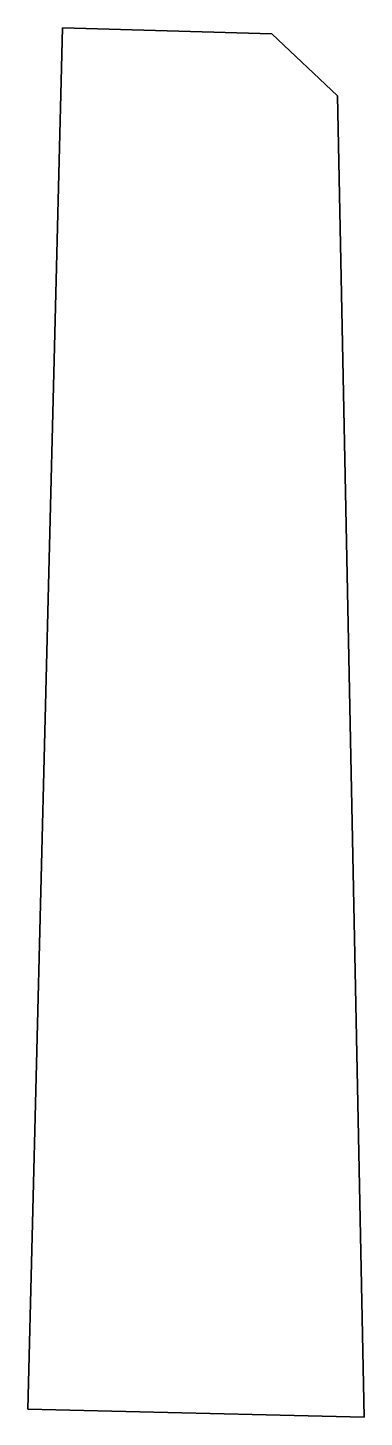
# Model space of a CAD drawing. Header units: millimetres. Extents: x 614162.8 to 614173.9, y 1318984.4 to 1319030.4.
import ezdxf

# ---------------------------------------------------------------- set-up
doc = ezdxf.new("R2010")
doc.units = ezdxf.units.MM
doc.layers.add('CVL_CUADCON_TIT', color=1, linetype='Continuous')

msp = doc.modelspace()

# ---------------------------------------------------------------- linework, layer by layer
at = {"layer": 'CVL_CUADCON_TIT', "color": 7, "lineweight": 30, "ltscale": 0.5, "flags": 128}
msp.add_lwpolyline([(614163.946, 1319030.353), (614170.875, 1319030.148), (614173.054, 1319028.096), (614173.94, 1318984.353), (614162.796, 1318984.62), (614163.946, 1319030.353)], close=True, dxfattribs=at)
at = {"layer": 'CVL_CUADCON_TIT', "color": 7}
msp.add_lwpolyline([(614163.946, 1319030.353), (614162.796, 1318984.62), (614173.94, 1318984.353), (614173.054, 1319028.096), (614170.875, 1319030.148)], close=True, dxfattribs=at)

doc.saveas('drawing.dxf')
